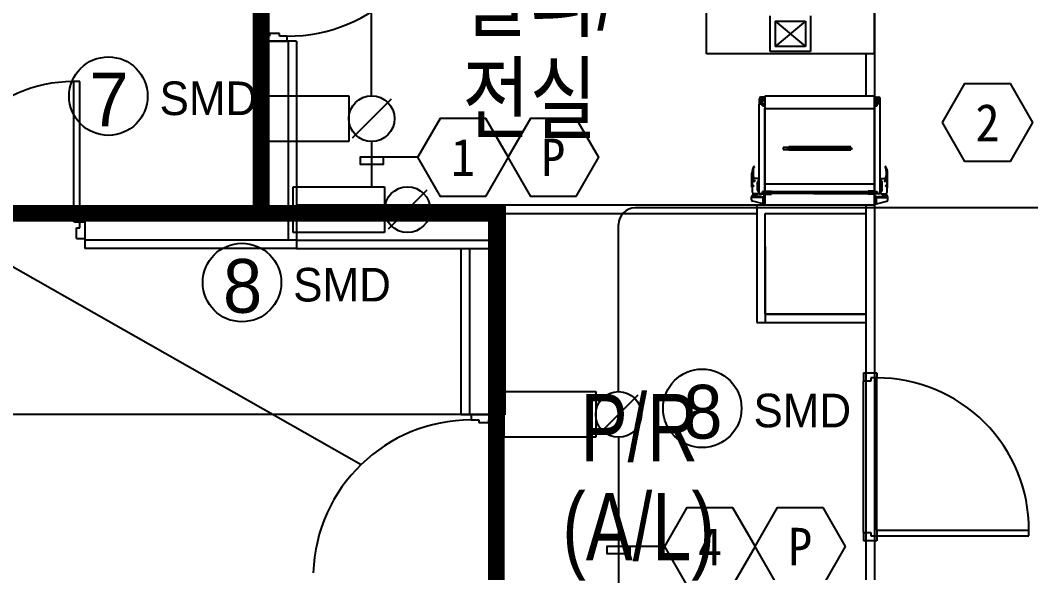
# Model space of a CAD drawing. Header units: millimetres. Extents: x 118559 to 211622, y 1329 to 63037.
# Drawn here: x 187246 to 193261, y 27154 to 30444 of the extents above; entities that cross this region are included whole.
import ezdxf
from ezdxf.enums import TextEntityAlignment as Align

# ---------------------------------------------------------------- set-up
doc = ezdxf.new("R2010")
doc.units = ezdxf.units.MM
doc.header["$LTSCALE"] = 120
doc.linetypes.add('HIDDENX2', pattern=[0.75, 0.5, -0.25])
for name, color, linetype in [('1구역', 41, 'Continuous'), ('ARCH', 9, 'Continuous'), ('DAMPER', 2, 'Continuous'), ('fire', 2, 'Continuous'), ('fire-l', 4, 'Continuous'), ('smd-f', 2, 'Continuous')]:
    doc.layers.add(name, color=color, linetype=linetype)
doc.styles.add('GHD', font='')
doc.styles.add('ghs', font='')
doc.styles.add('TT', font='')
doc.styles.add('돋움', font='')
doc.styles.get('GHD').set_extended_font_data('Dotum')
doc.styles.get('ghs').set_extended_font_data('Dotum')
doc.styles.get('TT').set_extended_font_data('Dotum')
doc.styles.get('돋움').set_extended_font_data('DotumChe')

# ---------------------------------------------------------------- blocks, each defined once
blk = doc.blocks.new('e-22-1')
at = {"layer": 'DAMPER'}
blk.add_line((-5, 1), (-1, 1), dxfattribs=at)
at = {"layer": 'fire'}
for p, q in [((-5, -1), (-5, 1)), ((-1, 1), (-1, -1)), ((0.85, 0.85), (-0.85, -0.85)), ((-1, -1), (-5, -1))]:
    blk.add_line(p, q, dxfattribs=at)
blk.add_circle((0, 0), 1, dxfattribs=at)

msp = doc.modelspace()

# ---------------------------------------------------------------- linework, layer by layer
at = {"layer": '1구역', "color": 5, "linetype": 'HIDDENX2', "ltscale": 7, "const_width": 100, "elevation": 0}
for points in [[(194080.1, 44444.2), (194080.1, 46188.7), (200110.1, 46185.5), (200110.1, 24554.2), (190080.1, 24554.2), (190080.1, 29294.2), (188680.1, 29294.2), (188680.1, 31794.2), (187630.1, 31794.2), (187630.1, 42244.3), (192330.1, 42244.3), (192330.1, 44444.2)], [(183730.1, 24554.2), (190080.1, 24504.2), (190080.1, 29294.2), (183730.1, 29294.2), (183731.6, 24502.9)]]:
    msp.add_lwpolyline(points, close=True, dxfattribs=at)
at = {"layer": 'ARCH', "color": 9}
for p, q in [((191330.1, 30244.2, 0), (191330.1, 31744.2, 0)), ((192330.1, 30244.2, 0), (192330.1, 31744.2, 0)), ((192330.1, 31744.2, 0), (192330.1, 26694.2, 0)), ((191710.1, 30258.3, 0), (191710.1, 30469.2, 0)), ((191740.1, 30439.2, 0), (191740.1, 30288.3, 0)), ((191740.1, 30439.2, 0), (191920.1, 30288.3, 0)), ((191920.1, 30439.2, 0), (191740.1, 30288.3, 0)), ((191740.1, 30439.2, 0), (191920.1, 30439.2, 0)), ((191920.1, 30439.2, 0), (191920.1, 30288.3, 0)), ((191950.1, 30469.2, 0), (191950.1, 30258.3, 0)), ((188680.1, 30319.2, 0), (188680.1, 29294.2, 0)), ((188840.1, 30319.2, 0), (188680.1, 30319.2, 0)), ((188730.1, 30349.2, 0), (188685.1, 30349.2, 0)), ((188685.1, 30349.2, 0), (188685.1, 30319.2, 0)), ((188730.1, 30349.2, 0), (188685.1, 30349.2, 0)), ((188685.1, 30349.2, 0), (188685.1, 30319.2, 0)), ((188685.1, 30319.2, 0), (188835.1, 30319.2, 0)), ((188685.1, 30319.2, 0), (188835.1, 30319.2, 0)), ((188790.1, 30364.2, 0), (188730.1, 30364.2, 0)), ((188730.1, 30364.2, 0), (188730.1, 30349.2, 0)), ((188790.1, 30364.2, 0), (188730.1, 30364.2, 0)), ((188730.1, 30364.2, 0), (188730.1, 30349.2, 0)), ((188790.1, 30349.2, 0), (188790.1, 30364.2, 0)), ((188790.1, 30349.2, 0), (188790.1, 30364.2, 0)), ((188835.1, 30349.2, 0), (188790.1, 30349.2, 0)), ((188835.1, 30349.2, 0), (188790.1, 30349.2, 0)), ((188835.1, 30319.2, 0), (188835.1, 30349.2, 0)), ((188835.1, 30319.2, 0), (188835.1, 30349.2, 0)), ((188840.1, 30319.2, 0), (188840.1, 29134.2, 0)), ((188890.1, 30319.2, 0), (188840.1, 30319.2, 0)), ((188890.1, 30319.2, 0), (188890.1, 29084.2, 0)), ((191950.1, 30258.3, 0), (191710.1, 30258.3, 0)), ((191920.1, 30288.3, 0), (191740.1, 30288.3, 0)), ((192330.1, 30244.2, 0), (191330.1, 30244.2, 0)), ((192280.1, 30244.2, 0), (192280.1, 29994.2, 0)), ((187565.4, 29244.2, 0), (187565.4, 30079.2, 0)), ((187600.7, 29244.2, 0), (187600.7, 30078.4, 0)), ((191653.1, 29976.3, 0), (191644.6, 29976.3, 0)), ((191645.6, 29950.8, 0), (191645.6, 29976.3, 0)), ((191661.6, 29962.2, 0), (191648.4, 29962.2, 0)), ((191649.4, 29962.2, 0), (191659.7, 29962.2, 0)), ((191660.7, 29962.2, 0), (191650.3, 29962.2, 0)), ((191650.3, 29962.2, 0), (191650.3, 29957.4, 0)), ((191659.7, 29957.4, 0), (191650.3, 29957.4, 0)), ((191652.7, 29955.6, 0), (191650.3, 29957.4, 0)), ((191654.1, 29976.3, 0), (191656, 29976.3, 0)), ((191655, 29978.2, 0), (191655, 29986.7, 0)), ((191672, 29985.8, 0), (191655, 29985.8, 0)), ((191655, 29975.4, 0), (191655, 29977.3, 0)), ((191655, 29974.4, 0), (191655, 29965.9, 0)), ((191655, 29966.9, 0), (191664.4, 29966.9, 0)), ((191655, 29963.2, 0), (191655, 29948, 0)), ((191656.9, 29976.3, 0), (191665.4, 29976.3, 0)), ((191657.4, 29955.6, 0), (191659.7, 29957.4, 0)), ((191659.7, 29962.2, 0), (191659.7, 29957.4, 0)), ((191664.4, 29966.9, 0), (191672, 29966.9, 0)), ((191664.5, 29950.8, 0), (191664.5, 29976.3, 0)), ((191668.2, 29976.3, 0), (191679.8, 29976.3, 0)), ((191669.2, 29969.7, 0), (191669.2, 29982.9, 0)), ((191669.2, 29981, 0), (191673.9, 29981, 0)), ((191669.2, 29971.6, 0), (191673.9, 29971.6, 0)), ((191675.8, 29985.8, 0), (191672, 29985.8, 0)), ((191675.8, 29966.9, 0), (191672, 29966.9, 0)), ((191673.9, 29971.6, 0), (191673.9, 29981, 0)), ((191675.8, 29978.7, 0), (191673.9, 29981, 0)), ((191675.8, 29974, 0), (191673.9, 29971.6, 0)), ((191675.8, 29974, 0), (191675.8, 29978.7, 0)), ((191675.8, 29978.7, 0), (191678.6, 29978.7, 0)), ((191675.8, 29974, 0), (191678.6, 29974, 0)), ((191678.6, 29969.7, 0), (191678.6, 29982.9, 0)), ((191680.1, 29344.2, 0), (191680.1, 29994.2, 0)), ((191680.1, 29994.2, 0), (192330.1, 29994.2, 0)), ((192330.1, 29344.2, 0), (192330.1, 29994.2, 0)), ((192341.9, 29976.3, 0), (192330.3, 29976.3, 0)), ((192331.5, 29969.7, 0), (192331.5, 29982.9, 0)), ((192334.3, 29978.7, 0), (192331.5, 29978.7, 0)), ((192334.3, 29974, 0), (192331.5, 29974, 0)), ((192334.3, 29985.8, 0), (192338.1, 29985.8, 0)), ((192334.3, 29978.7, 0), (192336.2, 29981, 0)), ((192334.3, 29974, 0), (192334.3, 29978.7, 0)), ((192334.3, 29974, 0), (192336.2, 29971.6, 0)), ((192334.3, 29966.9, 0), (192338.1, 29966.9, 0)), ((192336.2, 29971.6, 0), (192336.2, 29981, 0)), ((192340.9, 29981, 0), (192336.2, 29981, 0)), ((192340.9, 29971.6, 0), (192336.2, 29971.6, 0)), ((192338.1, 29985.8, 0), (192355.1, 29985.8, 0)), ((192345.7, 29966.9, 0), (192338.1, 29966.9, 0)), ((192340.9, 29969.7, 0), (192340.9, 29982.9, 0)), ((192353.2, 29976.3, 0), (192344.7, 29976.3, 0)), ((192345.6, 29950.8, 0), (192345.6, 29976.3, 0)), ((192355.1, 29966.9, 0), (192345.7, 29966.9, 0)), ((192348.5, 29962.2, 0), (192361.7, 29962.2, 0)), ((192349.4, 29962.2, 0), (192359.8, 29962.2, 0)), ((192360.7, 29962.2, 0), (192350.4, 29962.2, 0)), ((192350.4, 29962.2, 0), (192350.4, 29957.4, 0)), ((192350.4, 29957.4, 0), (192359.8, 29957.4, 0)), ((192352.7, 29955.6, 0), (192350.4, 29957.4, 0)), ((192356, 29976.3, 0), (192354.1, 29976.3, 0)), ((192355.1, 29978.2, 0), (192355.1, 29986.7, 0)), ((192355.1, 29975.4, 0), (192355.1, 29977.3, 0)), ((192355.1, 29974.4, 0), (192355.1, 29965.9, 0)), ((192355.1, 29963.2, 0), (192355.1, 29948, 0)), ((192357, 29976.3, 0), (192365.5, 29976.3, 0)), ((192357.4, 29955.6, 0), (192359.8, 29957.4, 0)), ((192359.8, 29962.2, 0), (192359.8, 29957.4, 0)), ((192364.5, 29950.8, 0), (192364.5, 29976.3, 0)), ((191667.3, 29955.6, 0), (191643.2, 29955.6, 0)), ((191645.1, 29410.2, 0), (191645.1, 29947, 0)), ((191645.1, 29947, 0), (191678.2, 29947, 0)), ((191661.6, 29948, 0), (191648.4, 29948, 0)), ((191652.7, 29955.6, 0), (191652.7, 29948, 0)), ((191657.4, 29955.6, 0), (191652.7, 29955.6, 0)), ((191657.4, 29955.6, 0), (191657.4, 29948, 0)), ((191663.3, 29933.9, 0), (191663.3, 29947, 0)), ((191678.1, 29933.9, 0), (191663.3, 29933.9, 0)), ((191664.8, 29942.7, 0), (191664.9, 29942.8, 0)), ((191664.8, 29942.8, 0), (191664.9, 29942.8, 0)), ((191664.9, 29945.8, 0), (191664.9, 29935.2, 0)), ((191679.5, 29945.8, 0), (191664.9, 29945.8, 0)), ((191664.9, 29935.2, 0), (191679.5, 29935.2, 0)), ((191665.6, 29940.1, 0), (191665.5, 29940.6, 0)), ((191665.5, 29940.6, 0), (191666.1, 29940.5, 0)), ((191665.6, 29940.1, 0), (191666.1, 29940.5, 0)), ((191666.5, 29935.2, 0), (191666.6, 29935.2, 0)), ((191666.6, 29935.2, 0), (191666.6, 29935.2, 0)), ((191669.1, 29943, 0), (191669.6, 29943.2, 0)), ((191669.4, 29942.5, 0), (191669.1, 29943, 0)), ((191669.4, 29942.5, 0), (191669.6, 29943.2, 0)), ((191672.1, 29945.5, 0), (191672.4, 29945.8, 0)), ((191672.1, 29945.5, 0), (191672.1, 29945.8, 0)), ((191672.7, 29938.7, 0), (191672.6, 29939.3, 0)), ((191672.6, 29939.3, 0), (191673.2, 29939.2, 0)), ((191672.7, 29938.7, 0), (191673.2, 29939.2, 0)), ((191672.9, 29937.4, 0), (191673.4, 29937.5, 0)), ((191673.2, 29936.9, 0), (191672.9, 29937.4, 0)), ((191673.2, 29936.9, 0), (191673.4, 29937.5, 0)), ((191674.8, 29941.7, 0), (191675.7, 29941.6, 0)), ((191674.9, 29940.8, 0), (191674.8, 29941.7, 0)), ((191674.9, 29940.8, 0), (191675.7, 29941.6, 0)), ((191675.9, 29945.3, 0), (191676.5, 29945.5, 0)), ((191676.2, 29944.8, 0), (191675.9, 29945.3, 0)), ((191676.2, 29944.8, 0), (191676.5, 29945.5, 0)), ((191678.2, 29945.8, 0), (191678.2, 29947, 0)), ((191678.2, 29433.7, 0), (191678.2, 29921.2, 0)), ((191679.2, 29944.2, 0), (191679.1, 29944.8, 0)), ((191679.1, 29944.8, 0), (191679.4, 29944.7, 0)), ((191679.2, 29944.2, 0), (191679.4, 29944.4, 0)), ((191679.5, 29935.2, 0), (191679.5, 29945.8, 0)), ((191680.1, 29919.2, 0), (192330.1, 29919.2, 0)), ((192330.6, 29945.8, 0), (192345.2, 29945.8, 0)), ((192330.6, 29935.2, 0), (192330.6, 29945.8, 0)), ((192330.9, 29944.8, 0), (192330.6, 29944.7, 0)), ((192330.9, 29944.2, 0), (192330.6, 29944.4, 0)), ((192345.2, 29935.2, 0), (192330.6, 29935.2, 0)), ((192330.9, 29944.2, 0), (192330.9, 29944.8, 0)), ((192365, 29947, 0), (192331.9, 29947, 0)), ((192331.9, 29945.8, 0), (192331.9, 29947, 0)), ((192331.9, 29433.7, 0), (192331.9, 29921.2, 0)), ((192332, 29933.9, 0), (192346.8, 29933.9, 0)), ((192333.8, 29944.8, 0), (192333.5, 29945.5, 0)), ((192334.1, 29945.3, 0), (192333.5, 29945.5, 0)), ((192333.8, 29944.8, 0), (192334.1, 29945.3, 0)), ((192335.1, 29940.8, 0), (192334.3, 29941.6, 0)), ((192335.2, 29941.7, 0), (192334.3, 29941.6, 0)), ((192335.1, 29940.8, 0), (192335.2, 29941.7, 0)), ((192336.8, 29936.9, 0), (192336.6, 29937.5, 0)), ((192337.2, 29937.4, 0), (192336.6, 29937.5, 0)), ((192337.4, 29939.3, 0), (192336.8, 29939.2, 0)), ((192337.4, 29938.7, 0), (192336.8, 29939.2, 0)), ((192336.8, 29936.9, 0), (192337.2, 29937.4, 0)), ((192337.4, 29938.7, 0), (192337.4, 29939.3, 0)), ((192338, 29945.5, 0), (192337.7, 29945.8, 0)), ((192338, 29945.5, 0), (192338, 29945.8, 0)), ((192340.6, 29942.5, 0), (192340.4, 29943.2, 0)), ((192341, 29943, 0), (192340.4, 29943.2, 0)), ((192340.6, 29942.5, 0), (192341, 29943, 0)), ((192342.8, 29955.6, 0), (192366.9, 29955.6, 0)), ((192343.4, 29935.2, 0), (192343.4, 29935.2, 0)), ((192343.6, 29935.2, 0), (192343.4, 29935.2, 0)), ((192344.5, 29940.6, 0), (192343.9, 29940.5, 0)), ((192344.5, 29940.1, 0), (192343.9, 29940.5, 0)), ((192344.5, 29940.1, 0), (192344.5, 29940.6, 0)), ((192345.2, 29942.7, 0), (192345.1, 29942.8, 0)), ((192345.2, 29942.8, 0), (192345.1, 29942.8, 0)), ((192345.2, 29945.8, 0), (192345.2, 29935.2, 0)), ((192346.8, 29933.9, 0), (192346.8, 29947, 0)), ((192348.5, 29948, 0), (192361.7, 29948, 0)), ((192352.7, 29955.6, 0), (192352.7, 29948, 0)), ((192352.7, 29955.6, 0), (192357.4, 29955.6, 0)), ((192357.4, 29955.6, 0), (192357.4, 29948, 0)), ((192365, 29410.2, 0), (192365, 29947, 0)), ((192173.8, 29686.8, 0), (191786.3, 29686.8, 0)), ((191786.3, 29686.8, 0), (191786.3, 29674.8, 0)), ((191786.3, 29674.8, 0), (192173.8, 29674.8, 0)), ((191809.6, 29680.8, 0), (192200.5, 29680.8, 0)), ((192189.9, 29690.1, 0), (191820.2, 29690.1, 0)), ((191820.2, 29690.1, 0), (191820.2, 29671.6, 0)), ((191820.2, 29671.6, 0), (192189.9, 29671.6, 0)), ((191833.1, 29690.1, 0), (191833.1, 29671.6, 0)), ((192173.8, 29674.8, 0), (192173.8, 29686.8, 0)), ((192177, 29671.6, 0), (192177, 29690.1, 0)), ((192189.9, 29671.6, 0), (192189.9, 29690.1, 0)), ((191609.4, 29550.6, 0), (191612.4, 29565.6, 0)), ((191612, 29571.8, 0), (191611.5, 29571.7, 0)), ((191612.4, 29565.6, 0), (191613.1, 29570.8, 0)), ((192397.7, 29565.6, 0), (192397, 29570.8, 0)), ((192400.7, 29550.6, 0), (192397.7, 29565.6, 0)), ((192398.2, 29571.8, 0), (192398.6, 29571.7, 0)), ((191601.7, 29450.8, 0), (191601.7, 29533.7, 0)), ((191604.5, 29419.7, 0), (191604.5, 29492.3, 0)), ((191608.3, 29486.7, 0), (191619.6, 29486.7, 0)), ((191642.3, 29501.8, 0), (191614, 29501.8, 0)), ((191614, 29481, 0), (191614, 29492.3, 0)), ((191633.8, 29432.9, 0), (191633.8, 29479.1, 0)), ((191635.7, 29476.3, 0), (191633.8, 29478.2, 0)), ((191642.3, 29476.3, 0), (191635.7, 29476.3, 0)), ((191635.7, 29472.5, 0), (191635.7, 29476.3, 0)), ((191642.3, 29410.2, 0), (191642.3, 29501.8, 0)), ((192367.8, 29410.2, 0), (192367.8, 29501.8, 0)), ((192367.8, 29501.8, 0), (192396.1, 29501.8, 0)), ((192367.8, 29476.3, 0), (192374.4, 29476.3, 0)), ((192374.4, 29476.3, 0), (192376.3, 29478.2, 0)), ((192374.4, 29472.5, 0), (192374.4, 29476.3, 0)), ((192376.3, 29432.9, 0), (192376.3, 29479.1, 0)), ((192401.8, 29486.7, 0), (192390.5, 29486.7, 0)), ((192396.1, 29481, 0), (192396.1, 29492.3, 0)), ((192405.6, 29419.7, 0), (192405.6, 29492.3, 0)), ((192408.4, 29450.8, 0), (192408.4, 29533.7, 0)), ((191605.5, 29458.4, 0), (191613, 29458.4, 0)), ((191609.3, 29454.6, 0), (191609.3, 29462.1, 0)), ((191644.7, 29474.4, 0), (191631.7, 29474.4, 0)), ((191644.7, 29440.4, 0), (191631.7, 29440.4, 0)), ((191635.7, 29472.5, 0), (191633.8, 29470.6, 0)), ((191635.7, 29442.3, 0), (191633.8, 29444.2, 0)), ((191635.7, 29438.5, 0), (191633.8, 29436.7, 0)), ((191642.3, 29472.5, 0), (191635.7, 29472.5, 0)), ((191642.3, 29442.3, 0), (191635.7, 29442.3, 0)), ((191635.7, 29438.5, 0), (191635.7, 29442.3, 0)), ((191642.3, 29438.5, 0), (191635.7, 29438.5, 0)), ((191663.3, 29423.3, 0), (191663.3, 29410.2, 0)), ((191678.1, 29423.3, 0), (191663.3, 29423.3, 0)), ((191664.9, 29411.4, 0), (191664.9, 29422, 0)), ((191664.9, 29422, 0), (191679.5, 29422, 0)), ((191665.9, 29416.7, 0), (191665.8, 29416.2, 0)), ((191665.8, 29416.2, 0), (191666.4, 29416.3, 0)), ((191665.9, 29416.7, 0), (191666.4, 29416.3, 0)), ((191666.8, 29421.6, 0), (191666.9, 29421.5, 0)), ((191666.9, 29421.6, 0), (191666.9, 29421.5, 0)), ((191673, 29418, 0), (191672.9, 29417.5, 0)), ((191672.9, 29417.5, 0), (191673.5, 29417.6, 0)), ((191673, 29418, 0), (191673.5, 29417.6, 0)), ((191673.5, 29419.9, 0), (191673.2, 29419.4, 0)), ((191673.2, 29419.4, 0), (191673.7, 29419.2, 0)), ((191673.5, 29419.9, 0), (191673.7, 29419.2, 0)), ((191675.2, 29415.9, 0), (191675.1, 29415.1, 0)), ((191675.2, 29415.9, 0), (191676, 29415.2, 0)), ((191720.1, 29417.2, 0), (191676.5, 29417.2, 0)), ((191679.5, 29422, 0), (191679.5, 29411.4, 0)), ((191680.1, 29469.2, 0), (192330.1, 29469.2, 0)), ((191680.1, 29412.1, 0), (191680.1, 29430.9, 0)), ((191680.1, 29426.7, 0), (191717.8, 29426.7, 0)), ((191717.8, 29407.8, 0), (191680.1, 29426.7, 0)), ((191680.1, 29407.8, 0), (191717.8, 29426.7, 0)), ((191717.8, 29407.8, 0), (191717.8, 29426.7, 0)), ((192292.3, 29422, 0), (191717.8, 29422, 0)), ((191969.8, 29422, 0), (192292.3, 29422, 0)), ((192290, 29417.2, 0), (192333.6, 29417.2, 0)), ((192292.3, 29407.8, 0), (192292.3, 29426.7, 0)), ((192292.3, 29407.8, 0), (192330.1, 29426.7, 0)), ((192330.1, 29407.8, 0), (192292.3, 29426.7, 0)), ((192330.1, 29426.7, 0), (192292.3, 29426.7, 0)), ((192330.1, 29412.1, 0), (192330.1, 29430.9, 0)), ((192330.1, 29412.1, 0), (192330.1, 29430.9, 0)), ((192345.2, 29422, 0), (192330.6, 29422, 0)), ((192330.6, 29422, 0), (192330.6, 29411.4, 0)), ((192332, 29423.3, 0), (192346.8, 29423.3, 0)), ((192335.1, 29416.6, 0), (192334.3, 29415.8, 0)), ((192335.2, 29415.7, 0), (192334.3, 29415.8, 0)), ((192335.1, 29416.6, 0), (192335.2, 29415.7, 0)), ((192336.8, 29420.5, 0), (192336.6, 29419.8, 0)), ((192337.2, 29420, 0), (192336.6, 29419.8, 0)), ((192336.8, 29420.5, 0), (192337.2, 29420, 0)), ((192337.4, 29418.6, 0), (192336.8, 29418.2, 0)), ((192337.4, 29418.1, 0), (192336.8, 29418.2, 0)), ((192337.4, 29418.6, 0), (192337.4, 29418.1, 0)), ((192343.4, 29422.2, 0), (192343.4, 29422.1, 0)), ((192343.6, 29422.2, 0), (192343.4, 29422.1, 0)), ((192344.5, 29417.3, 0), (192343.9, 29416.9, 0)), ((192344.5, 29416.8, 0), (192343.9, 29416.9, 0)), ((192344.5, 29417.3, 0), (192344.5, 29416.8, 0)), ((192345.2, 29411.4, 0), (192345.2, 29422, 0)), ((192346.8, 29423.3, 0), (192346.8, 29410.2, 0)), ((192365.4, 29474.4, 0), (192378.4, 29474.4, 0)), ((192365.4, 29440.4, 0), (192378.4, 29440.4, 0)), ((192367.8, 29472.5, 0), (192374.4, 29472.5, 0)), ((192367.8, 29442.3, 0), (192374.4, 29442.3, 0)), ((192367.8, 29438.5, 0), (192374.4, 29438.5, 0)), ((192374.4, 29472.5, 0), (192376.3, 29470.6, 0)), ((192374.4, 29442.3, 0), (192376.3, 29444.2, 0)), ((192374.4, 29438.5, 0), (192374.4, 29442.3, 0)), ((192374.4, 29438.5, 0), (192376.3, 29436.7, 0)), ((192404.6, 29458.4, 0), (192397.1, 29458.4, 0)), ((192400.8, 29454.6, 0), (192400.8, 29462.1, 0)), ((191598.9, 29373.9, 0), (191598.9, 29389.5, 0)), ((191667.8, 29389.5, 0), (191598.9, 29389.5, 0)), ((191599, 29392.5, 0), (191606.4, 29403.6, 0)), ((191599, 29390.4, 0), (191599, 29392, 0)), ((191614, 29389.5, 0), (191599.8, 29389.5, 0)), ((191667.5, 29350.8, 0), (191605.8, 29367.1, 0)), ((191642.3, 29410.2, 0), (191614, 29410.2, 0)), ((191614.9, 29390.4, 0), (191614.9, 29400.8, 0)), ((191659.3, 29394.2, 0), (191614.9, 29394.2, 0)), ((191617.5, 29410.2, 0), (191617.5, 29398.9, 0)), ((191617.5, 29398.9, 0), (191621.3, 29398.9, 0)), ((191631.7, 29410.2, 0), (191631.7, 29410.2, 0)), ((191677.2, 29410.2, 0), (191645.1, 29410.2, 0)), ((191645.1, 29410.2, 0), (191678.2, 29410.2, 0)), ((191659.3, 29389.5, 0), (191659.3, 29394.2, 0)), ((191682, 29387.6, 0), (191664.8, 29387.6, 0)), ((191682.4, 29360.2, 0), (191664.8, 29360.2, 0)), ((191679.5, 29411.4, 0), (191664.9, 29411.4, 0)), ((191665.1, 29414.1, 0), (191665.2, 29414, 0)), ((191665.1, 29413.9, 0), (191665.2, 29414, 0)), ((191667.8, 29350.8, 0), (191667.8, 29397, 0)), ((191679, 29397, 0), (191667.8, 29397, 0)), ((191679, 29378.1, 0), (191667.8, 29378.1, 0)), ((191670.6, 29362.1, 0), (191667.8, 29364.9, 0)), ((191670.6, 29358.3, 0), (191667.8, 29355.5, 0)), ((191670.7, 29389.5, 0), (191667.9, 29392.3, 0)), ((191670.7, 29385.7, 0), (191667.9, 29382.9, 0)), ((191669.7, 29414.3, 0), (191669.4, 29413.8, 0)), ((191669.4, 29413.8, 0), (191669.9, 29413.6, 0)), ((191669.7, 29414.3, 0), (191669.9, 29413.6, 0)), ((191670.6, 29358.3, 0), (191670.6, 29362.1, 0)), ((191679, 29362.1, 0), (191670.6, 29362.1, 0)), ((191679, 29358.3, 0), (191670.6, 29358.3, 0)), ((191670.7, 29385.7, 0), (191670.7, 29389.5, 0)), ((191679, 29389.5, 0), (191670.7, 29389.5, 0)), ((191679, 29385.7, 0), (191670.7, 29385.7, 0)), ((191672.4, 29411.3, 0), (191672.7, 29411, 0)), ((191672.4, 29411.3, 0), (191672.4, 29411, 0)), ((191675.1, 29415.1, 0), (191676, 29415.2, 0)), ((191676.5, 29412, 0), (191676.2, 29411.5, 0)), ((191676.2, 29411.5, 0), (191676.8, 29411.3, 0)), ((191676.5, 29412, 0), (191676.8, 29411.3, 0)), ((191678.2, 29411.4, 0), (191678.2, 29410.2, 0)), ((191679, 29350.8, 0), (191679, 29397, 0)), ((191679.5, 29412.6, 0), (191679.4, 29412, 0)), ((191679.4, 29412, 0), (191679.7, 29412.1, 0)), ((191679.5, 29412.6, 0), (191679.7, 29412.4, 0)), ((191680.1, 29407.8, 0), (191717.8, 29407.8, 0)), ((192292.3, 29412.4, 0), (191717.8, 29412.4, 0)), ((191969.8, 29412.4, 0), (192292.3, 29412.4, 0)), ((192330.1, 29407.8, 0), (192292.3, 29407.8, 0)), ((192327.7, 29360.2, 0), (192345.3, 29360.2, 0)), ((192328.1, 29387.6, 0), (192345.3, 29387.6, 0)), ((192330.9, 29413.2, 0), (192330.6, 29413, 0)), ((192330.9, 29412.6, 0), (192330.6, 29412.7, 0)), ((192330.6, 29411.4, 0), (192345.2, 29411.4, 0)), ((192330.9, 29413.2, 0), (192330.9, 29412.6, 0)), ((192331.1, 29350.8, 0), (192331.1, 29397, 0)), ((192331.1, 29397, 0), (192342.3, 29397, 0)), ((192331.1, 29389.5, 0), (192339.4, 29389.5, 0)), ((192331.1, 29385.7, 0), (192339.4, 29385.7, 0)), ((192331.1, 29378.1, 0), (192342.3, 29378.1, 0)), ((192331.1, 29362.1, 0), (192339.5, 29362.1, 0)), ((192331.1, 29358.3, 0), (192339.5, 29358.3, 0)), ((192331.9, 29411.4, 0), (192331.9, 29410.2, 0)), ((192365, 29410.2, 0), (192331.9, 29410.2, 0)), ((192333.8, 29412.6, 0), (192333.5, 29411.9, 0)), ((192334.1, 29412.1, 0), (192333.5, 29411.9, 0)), ((192333.8, 29412.6, 0), (192334.1, 29412.1, 0)), ((192338, 29411.9, 0), (192337.7, 29411.6, 0)), ((192338, 29411.9, 0), (192338, 29411.6, 0)), ((192339.4, 29389.5, 0), (192342.2, 29392.3, 0)), ((192339.4, 29385.7, 0), (192339.4, 29389.5, 0)), ((192339.4, 29385.7, 0), (192342.2, 29382.9, 0)), ((192339.5, 29362.1, 0), (192342.3, 29364.9, 0)), ((192339.5, 29358.3, 0), (192339.5, 29362.1, 0)), ((192339.5, 29358.3, 0), (192342.3, 29355.5, 0)), ((192340.6, 29414.9, 0), (192340.4, 29414.2, 0)), ((192341, 29414.4, 0), (192340.4, 29414.2, 0)), ((192340.6, 29414.9, 0), (192341, 29414.4, 0)), ((192342.3, 29350.8, 0), (192342.3, 29397, 0)), ((192342.3, 29389.5, 0), (192411.2, 29389.5, 0)), ((192342.6, 29350.8, 0), (192404.3, 29367.1, 0)), ((192345.2, 29414.7, 0), (192345.1, 29414.6, 0)), ((192345.2, 29414.6, 0), (192345.1, 29414.6, 0)), ((192350.8, 29394.2, 0), (192395.2, 29394.2, 0)), ((192350.8, 29389.5, 0), (192350.8, 29394.2, 0)), ((192367.8, 29410.2, 0), (192396.1, 29410.2, 0)), ((192378.5, 29410.2, 0), (192378.5, 29410.2, 0)), ((192392.6, 29398.9, 0), (192388.8, 29398.9, 0)), ((192392.6, 29410.2, 0), (192392.6, 29398.9, 0)), ((192395.2, 29390.4, 0), (192395.2, 29400.8, 0)), ((192396.1, 29389.5, 0), (192410.3, 29389.5, 0)), ((192411.1, 29392.5, 0), (192403.8, 29403.6, 0)), ((192411.1, 29390.4, 0), (192411.1, 29392, 0)), ((192411.2, 29373.9, 0), (192411.2, 29389.5, 0)), ((188890.1, 29344.2, 0), (190130.1, 29344.2, 0)), ((190130.1, 29344.2, 0), (190130.1, 28094.2, 0)), ((190130.1, 29344.2, 0), (191630.1, 29344.2, 0)), ((191630.1, 29344.2, 0), (191630.1, 28644.2, 0)), ((191630.1, 29344.2, 0), (192280.1, 29344.2, 0)), ((191679, 29350.8, 0), (191667.9, 29350.8, 0)), ((192280.1, 29344.2, 0), (192280.1, 26694.2, 0)), ((192280.1, 29344.1, 0), (192330.1, 29344.2, 0)), ((192331.1, 29350.8, 0), (192342.2, 29350.8, 0)), ((187565.4, 29244.2, 0), (187600.7, 29244.2, 0)), ((187600.7, 29208.3, 0), (187600.7, 29244.2, 0)), ((187600.7, 29244.2, 0), (187630.1, 29244.2, 0)), ((188840.1, 29294.2, 0), (187630.1, 29294.2, 0)), ((187630.1, 29294.2, 0), (187630.1, 29134.2, 0)), ((188840.1, 29294.2, 0), (188840.1, 29294.2, 0)), ((188890.1, 29294.2, 0), (190130.1, 29294.2, 0)), ((190130.1, 29294.2, 0), (191630.1, 29294.2, 0)), ((191680.1, 29294.2, 0), (192280.1, 29294.2, 0)), ((191680.1, 28694.2, 0), (191680.1, 29294.2, 0)), ((191680.1, 29294.2, 0), (192280.1, 29294.2, 0)), ((191680.1, 28694.2, 0), (191680.1, 29294.2, 0)), ((192280.1, 29294.2, 0), (192280.1, 28694.2, 0)), ((187580.2, 29144.2, 0), (187580.2, 29208.3, 0)), ((187580.2, 29208.3, 0), (187600.7, 29208.3, 0)), ((187580.2, 29144.2, 0), (187630.1, 29144.2, 0)), ((187630.1, 29134.2, 0), (187630.1, 29084.2, 0)), ((188840.1, 29134.2, 0), (187630.1, 29134.2, 0)), ((188890.1, 29134.2, 0), (188840.1, 29134.2, 0)), ((188890.1, 29134.2, 0), (190130.1, 29134.2, 0)), ((190080.1, 29134.2, 0), (190130.1, 29134.2, 0)), ((188890.1, 29084.2, 0), (187630.1, 29084.2, 0)), ((188890.1, 29084.2, 0), (190130.1, 29084.2, 0)), ((189870.1, 28094.2, 0), (189870.1, 29084.2, 0)), ((189920.1, 29084.2, 0), (189920.1, 28094.2, 0)), ((190080.1, 28094.2, 0), (190080.1, 29084.2, 0)), ((191680.1, 29094.2, 0), (191680.1, 28644.2, 0)), ((191680.1, 28694.2, 0), (192280.1, 28694.2, 0)), ((192280.1, 28694.2, 0), (191680.1, 28694.2, 0)), ((192280.1, 28694.2, 0), (191680.1, 28694.2, 0)), ((191630.1, 28644.2, 0), (192280.1, 28644.2, 0)), ((192265.1, 28344.2, 0), (192345.1, 28344.2, 0)), ((192265.1, 28344.2, 0), (192265.1, 28294.3, 0)), ((192280.1, 28344.2, 0), (192330.1, 28344.2, 0)), ((192345.1, 28344.2, 0), (192345.1, 28314.8, 0)), ((192309.2, 28294.3, 0), (192265.1, 28294.3, 0)), ((192265.1, 27394, 0), (192265.1, 28294.3, 0)), ((192309.2, 28314.8, 0), (192309.2, 28294.3, 0)), ((192345.1, 28314.8, 0), (192309.2, 28314.8, 0)), ((192309.2, 28314.8, 0), (192309.2, 28294.3, 0)), ((192345.1, 27408.8, 0), (192345.1, 28314.8, 0)), ((190130.1, 28094.2, 0), (189870.1, 28094.2, 0)), ((189930.1, 28094.2, 0), (189930.1, 28064.2, 0)), ((190080.1, 28064.2, 0), (190080.1, 28094.2, 0)), ((189930.1, 28064.2, 0), (189975.1, 28064.2, 0)), ((189975.1, 28064.2, 0), (189975.1, 28049.2, 0)), ((189975.1, 28049.2, 0), (190035.1, 28049.2, 0)), ((190035.1, 28049.2, 0), (190035.1, 28064.2, 0)), ((190035.1, 28064.2, 0), (190080.1, 28064.2, 0)), ((192265.1, 27394, 0), (192309.2, 27394, 0)), ((192265.1, 27394, 0), (192265.1, 27344.2, 0)), ((192309.2, 27394, 0), (192309.2, 27373.5, 0)), ((192309.2, 27373.5, 0), (192345.1, 27373.5, 0)), ((192345.1, 27408.8, 0), (193250.3, 27408.8, 0)), ((192345.1, 27408.8, 0), (192345.1, 27373.5, 0)), ((192345.1, 27373.5, 0), (192345.1, 27344.2, 0)), ((192345.1, 27373.5, 0), (193250.3, 27373.5, 0)), ((193250.3, 27373.5, 0), (193250.3, 27408.8, 0)), ((192345.1, 27344.2, 0), (192265.1, 27344.2, 0)), ((192330.1, 27344.2, 0), (192280.1, 27344.2, 0)), ((192330.1, 27344.2, 0), (192280.1, 27344.2, 0))]:
    msp.add_line(p, q, dxfattribs=at)
at = {"layer": 'ARCH', "color": 6, "ltscale": 2}
msp.add_line((186730.4, 29244.2, 0), (189276.1, 27799.3, 0), dxfattribs=at)
at = {"layer": 'ARCH', "color": 9}
for centre, radius in [((191655, 29976.3, 0), 4.72), ((192355.1, 29976.3, 0), 4.72), ((191614, 29486.7, 0), 3.78), ((192396.1, 29486.7, 0), 3.78), ((191609.3, 29458.4, 0), 2.83), ((192400.8, 29458.4, 0), 2.83), ((191610.2, 29400.8, 0), 4.72), ((192399.9, 29400.8, 0), 4.72)]:
    msp.add_circle(centre, radius, dxfattribs=at)
for centre, radius, start, end in [((188835.1, 31289.2, 0), 940, 270, 358.1729), ((187565.4, 29244.2, 0), 835, 87.58091, 180), ((191655, 29976.3, 0), 9.44, 90, 180), ((191655, 29976.3, 0), 9.44, 180, 270), ((191648.4, 29959.3, 0), 2.83, 90, 180), ((191655, 29976.3, 0), 9.44, 0, 90), ((191661.6, 29959.3, 0), 2.83, 0, 90), ((191672, 29982.9, 0), 2.83, 90, 180), ((191672, 29969.7, 0), 2.83, 180, 270), ((191675.8, 29982.9, 0), 2.83, 0, 90), ((191675.8, 29969.7, 0), 2.83, 270, 0), ((192334.3, 29982.9, 0), 2.83, 90, 180), ((192334.3, 29969.7, 0), 2.83, 180, 270), ((192338.1, 29982.9, 0), 2.83, 0, 90), ((192338.1, 29969.7, 0), 2.83, 270, 0), ((192355.1, 29976.3, 0), 9.44, 90, 180), ((192348.5, 29959.3, 0), 2.83, 90, 180), ((192355.1, 29976.3, 0), 9.44, 0, 90), ((192355.1, 29976.3, 0), 9.44, 270, 0), ((192361.7, 29959.3, 0), 2.83, 0, 90), ((191648.4, 29950.8, 0), 2.83, 180, 270), ((191661.6, 29950.8, 0), 2.83, 270, 0), ((192348.5, 29950.8, 0), 2.83, 180, 270), ((192361.7, 29950.8, 0), 2.83, 270, 0), ((191693.2, 29531.3, 0), 91.5, 154.13537, 178.46896), ((191767.6, 29531.2, 0), 159.4, 173.00549, 186.39381), ((191611.7, 29570.8, 0), 0.944, 101.62373, 154.47272), ((191613.2, 29569.6, 0), 2.83, 14.90035, 133.73311), ((191612.1, 29570.9, 0), 0.944, 356.06648, 101.62373), ((191610.6, 29577, 0), 9.21, 284.69157, 302.68749), ((191615, 29570, 0), 0.944, 302.68749, 14.90035), ((192395.1, 29570, 0), 0.944, 165.09965, 237.31251), ((192396.9, 29569.6, 0), 2.83, 46.26689, 165.09965), ((192399.5, 29577, 0), 9.21, 237.31251, 255.30843), ((192398, 29570.9, 0), 0.944, 78.37627, 183.93352), ((192398.4, 29570.8, 0), 0.944, 25.52728, 78.37627), ((192316.9, 29531.3, 0), 91.5, 1.53104, 25.86463), ((192242.5, 29531.2, 0), 159.4, 353.60619, 6.99451), ((191614, 29492.3, 0), 9.44, 90, 180), ((191622.7, 29515.4, 0), 13.6, 188.02881, 273.21118), ((191647, 29479.1, 0), 13.2, 110.92483, 180), ((192363.1, 29479.1, 0), 13.2, 0, 69.07517), ((192387.4, 29515.4, 0), 13.6, 266.78882, 351.97119), ((192396.1, 29492.3, 0), 9.44, 0, 90), ((191604.5, 29450.8, 0), 2.83, 180, 270), ((191614, 29419.7, 0), 9.44, 180, 270), ((191647, 29432.9, 0), 13.2, 180, 249.07517), ((192363.1, 29432.9, 0), 13.2, 290.92483, 0), ((192396.1, 29419.7, 0), 9.44, 270, 0), ((192405.6, 29450.8, 0), 2.83, 270, 0), ((191608.1, 29376.1, 0), 9.44, 193.29096, 255.19058), ((191600, 29392, 0), 0.944, 146.57458, 180), ((191600, 29390.4, 0), 0.944, 180, 270), ((191610.2, 29400.8, 0), 6.13, 320.28486, 185.48858), ((191614, 29390.4, 0), 0.944, 270, 0), ((191621.3, 29410.2, 0), 11.3, 270, 0), ((192388.8, 29410.2, 0), 11.3, 180, 270), ((192399.9, 29400.8, 0), 6.13, 354.51142, 219.71514), ((192396.1, 29390.4, 0), 0.944, 180, 270), ((192402, 29376.1, 0), 9.44, 284.80942, 346.70904), ((192410.2, 29390.4, 0), 0.944, 270, 0), ((192410.2, 29392, 0), 0.944, 0, 33.42542), ((191667.9, 29351.7, 0), 0.944, 255.19058, 270), ((192342.2, 29351.7, 0), 0.944, 270, 284.80942), ((192345.6, 27410.1, 0), 904.7, 359.91508, 90.03615), ((189930.1, 27124.2, 0), 940, 90, 178.1729)]:
    msp.add_arc(centre, radius, start, end, dxfattribs=at)
at = {"layer": 'fire', "color": 2, "elevation": 0}
for points in [[(189612.9, 29628), (189268.4, 29628), (189268.4, 29587.2), (189407.3, 29587.2), (189407.3, 29628)], [(191082.4, 27310.6), (190737.9, 27310.6), (190737.9, 27269.8), (190876.8, 27269.8), (190876.8, 27310.6)]]:
    msp.add_lwpolyline(points, dxfattribs=at)
at = {"layer": 'fire-l', "color": 6, "ltscale": 2}
for p, q in [((189337.8, 29994.1, 0), (189337.8, 32067.4, 0)), ((189337.8, 29722.1, 0), (189337.8, 29452.3, 0)), ((194978.7, 29326.9, 0), (190907.3, 29326.9, 0)), ((190807.3, 28232.8, 0), (190807.3, 29226.9, 0)), ((190127.3, 28096.8, 0), (180700, 28096.8, 0)), ((190807.3, 27960.8, 0), (190807.3, 26889.6, 0))]:
    msp.add_line(p, q, dxfattribs=at)
at = {"layer": 'fire-l', "color": 2, "elevation": 0}
for points in [[(192735, 29834.6), (192869.3, 30067.2), (193137.9, 30067.2), (193272.2, 29834.6), (193137.9, 29602), (192869.3, 29602)], [(189612.9, 29628), (189747.3, 29860.6), (190015.9, 29860.6), (190150.2, 29628), (190015.9, 29395.4), (189747.3, 29395.4)], [(190150.2, 29628), (190284.5, 29860.6), (190553.1, 29860.6), (190687.4, 29628), (190553.1, 29395.4), (190284.5, 29395.4)], [(191082.4, 27310.6), (191216.7, 27543.2), (191485.4, 27543.2), (191619.7, 27310.6), (191485.4, 27078), (191216.7, 27078)], [(191619.7, 27310.6), (191754, 27543.2), (192022.6, 27543.2), (192156.9, 27310.6), (192022.6, 27078), (191754, 27078)]]:
    msp.add_lwpolyline(points, close=True, dxfattribs=at)
at = {"layer": 'fire-l', "color": 6, "ltscale": 2}
msp.add_arc((190907.3, 29226.9, 0), 100, 90, 180, dxfattribs=at)
at = {"layer": 'smd-f'}
for centre in [(187770.5, 29992.1, 0), (188565.8, 28882.3, 0), (191305.7, 28133.2)]:
    msp.add_circle(centre, 233.7, dxfattribs=at)

# ---------------------------------------------------------------- block references
at = {"layer": 'fire-l', "ltscale": 2, "xscale": 136, "yscale": 136, "zscale": 136}
for p in [(189337.8, 29858.1, 0), (189551, 29316.3, 0), (190807.3, 28096.8, 0)]:
    msp.add_blockref('e-22-1', p, dxfattribs=at)

# ---------------------------------------------------------------- texts
at = {"layer": 'ARCH', "color": 9, "style": 'GHD', "width": 0.8}
for s, p in [('탈의/', (189877.7, 30387, 0)), ('전실', (189877.7, 29780.6, 0)), ('P/R', (190582.1, 27818.2, 0)), ('(A/L)', (190473.2, 27228.5, 0))]:
    msp.add_text(s, height=400, dxfattribs=at).set_placement(p)
at = {"layer": 'fire', "style": '돋움'}
for s, p in [('2', (193003.6, 29834.6, 0)), ('1', (189881.6, 29628, 0)), ('P', (190418.8, 29628, 0)), ('4', (191351.1, 27310.6, 0)), ('P', (191888.3, 27310.6, 0))]:
    msp.add_text(s, height=222.4, dxfattribs=at).set_placement(p, align=Align.MIDDLE)
at = {"layer": 'smd-f', "style": 'TT'}
for s, p in [('7', (187774.2, 29972.1, 0)), ('8', (188569.6, 28862.3, 0)), ('8', (191309.4, 28113.2))]:
    msp.add_text(s, height=320, dxfattribs=at).set_placement(p, align=Align.MIDDLE)
at = {"layer": 'smd-f', "style": 'ghs'}
for p in [(188075.4, 29879.2, 0), (188870.8, 28769.4, 0), (191610.6, 28020.3)]:
    msp.add_text('SMD', height=200, dxfattribs=at).set_placement(p)

doc.saveas('drawing.dxf')
